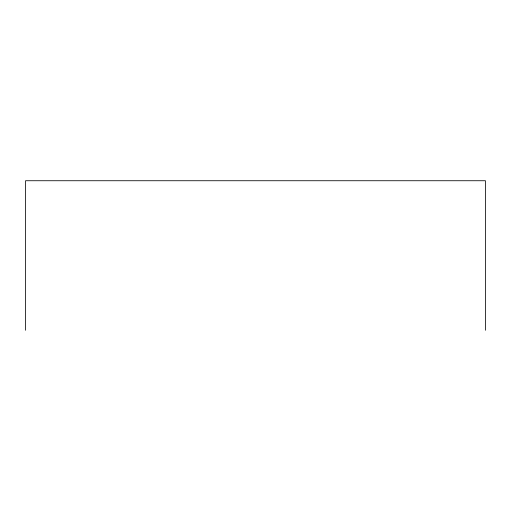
<?xml version="1.0" encoding="UTF-8"?>
<svg xmlns="http://www.w3.org/2000/svg" width="511" height="511" viewBox="0 0 511 511"><rect width="100%" height="100%" fill="white"/><g stroke="black" fill="none" stroke-linecap="round" stroke-linejoin="round"><path stroke-width="0.77" d="M485.45 330.266L485.45 180.734L25.55 180.734L25.55 330.266"/></g></svg>
